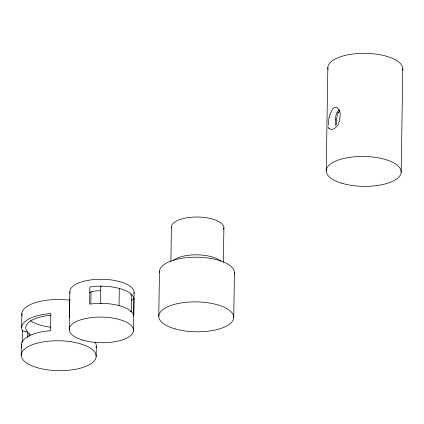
<?xml version="1.0" encoding="UTF-8"?>
<svg xmlns="http://www.w3.org/2000/svg" width="424" height="424" viewBox="0 0 424 424"><rect width="100%" height="100%" fill="white"/><g stroke="black" fill="none" stroke-linecap="round" stroke-linejoin="round"><path stroke-width="0.64" d="M21.2 355.455L21.37 344.5M21.64 327.312L21.863 313.479M22.202 342.544L22.387 330.725L27.624 332.146L27.539 337.515M29.055 336.232L29.097 333.587A33.316 13.287 0.9 0 1 25.795 327.943L25.885 326.787A33.316 13.287 0.9 0 1 43.184 316.336L45.797 315.859A33.316 13.287 0.9 0 1 50.838 315.233M69.239 329.554L69.833 291.744M69.483 316.278L69.753 299.09M90.863 303.552L91.049 291.733A20.824 8.305 0.9 0 1 100.085 290.679M96.131 356.701L96.301 346.302M101.511 303.679L100.239 303.335L100.504 286.152L101.781 286.497M119.033 305.625L119.303 288.437M133.703 316.044L133.973 298.856L131.175 300.547M133.518 330.259L134.111 292.454M158.772 316.304L159.477 271.625M170.877 261.65L171.418 227.105M223.347 262.392L223.893 227.847M233.73 317.364L234.435 272.685M326.226 170.793L327.842 67.681M401.157 172.398L402.795 68.487M336.465 120.087L337.144 115.789L338.262 112.583M335.204 119.748L335.919 115.455L337.069 112.259M96.036 347.707L96.105 347.468A37.482 14.946 0.9 0 0 94.987 341.935M89.406 292.73L91.049 291.733M130.417 294.251L131.689 294.595L131.419 311.778L130.147 311.433M30.47 334.626L29.097 333.587M69.753 317.475L69.494 316.362M69.997 300.219L69.764 299.18M133.963 298.772L133.21 296.561A32.139 12.815 0.9 0 0 95.432 286.333L89.899 286.921L89.628 304.103L95.162 303.515A32.139 12.815 0.9 0 1 132.94 313.749L133.692 315.954M70.024 293.064A32.139 12.815 0.9 0 1 101.776 279.278A32.139 12.815 0.9 0 1 133.963 293.752M21.863 347.362A37.482 14.946 0.9 0 1 21.566 343.334L22.053 342.051A37.482 14.946 0.9 0 1 37.164 332.92L39.909 332.246A37.482 14.946 0.9 0 1 50.589 330.709L50.859 313.527A37.482 14.946 0.9 0 0 40.179 315.064L37.434 315.732A37.482 14.946 0.9 0 0 22.324 324.864L21.836 326.146A37.482 14.946 0.9 0 0 22.652 331.208M50.832 327.201A33.316 13.287 0.9 0 1 30.502 320.751M22.17 315.944A37.482 14.946 0.9 0 1 69.525 300.219M173.22 260.596A26.24 10.462 0.9 0 1 197.123 254.819A26.24 10.462 0.9 0 1 220.952 261.274M171.482 227.852A26.24 10.462 0.9 0 1 198.655 217.03A26.24 10.462 0.9 0 1 223.618 229.331M159.562 272.696A37.482 14.946 0.9 0 1 197.038 257.209A37.482 14.946 0.9 0 1 234.329 273.75M336.645 124.778A10.574 1.468 -85.6 0 1 336.863 120.135M338.426 112.816A10.69 6.196 84.8 0 1 340.032 110.489M328.065 69.409A37.482 14.946 0.9 0 1 365.096 53.334A37.482 14.946 0.9 0 1 402.625 70.214M328.722 125.197A10.892 2.512 -83.2 0 1 328.992 117.501M329.305 117.559A11.384 3.641 -82.4 0 1 329.92 114.358M330.307 114.427A11.114 5.247 -84.9 0 1 338.061 108.496M337.939 108.735A11.384 7.028 -77.1 0 1 339.523 111.491M339.682 111.3A10.892 7.298 -67.5 0 1 339.37 119.552M340.09 119.732A11.384 7.298 -65.6 0 1 338.219 123.458M338.569 124.062A11.114 5.576 -64.6 0 1 329.151 128.366M329.066 128.673A11.384 4.06 -73 0 1 328.001 126.697M335.358 125.811A10.637 1.675 -85.1 0 1 335.58 119.791M337.228 112.493A10.738 6.19 85.8 0 1 339.417 109.71M70.358 341.665L70.167 341.638A37.482 14.946 0.9 0 0 21.82 357.941A37.482 14.946 0.9 0 0 82.161 367.672A37.482 14.946 0.9 0 0 73.235 342.131L70.358 341.665M82.707 340.096A32.139 12.815 0.9 0 0 133.369 331.563A32.139 12.815 0.9 0 0 88.06 318.064A32.139 12.815 0.9 0 0 82.707 340.096M175.17 328.918A37.482 14.946 0.9 0 0 233.629 318.429A37.482 14.946 0.9 0 0 179.951 303.16A37.482 14.946 0.9 0 0 175.17 328.918M341.93 183.274A37.482 14.946 0.9 0 0 401.009 173.326A37.482 14.946 0.9 0 0 348.168 157.585A37.482 14.946 0.9 0 0 341.93 183.274"/></g></svg>
